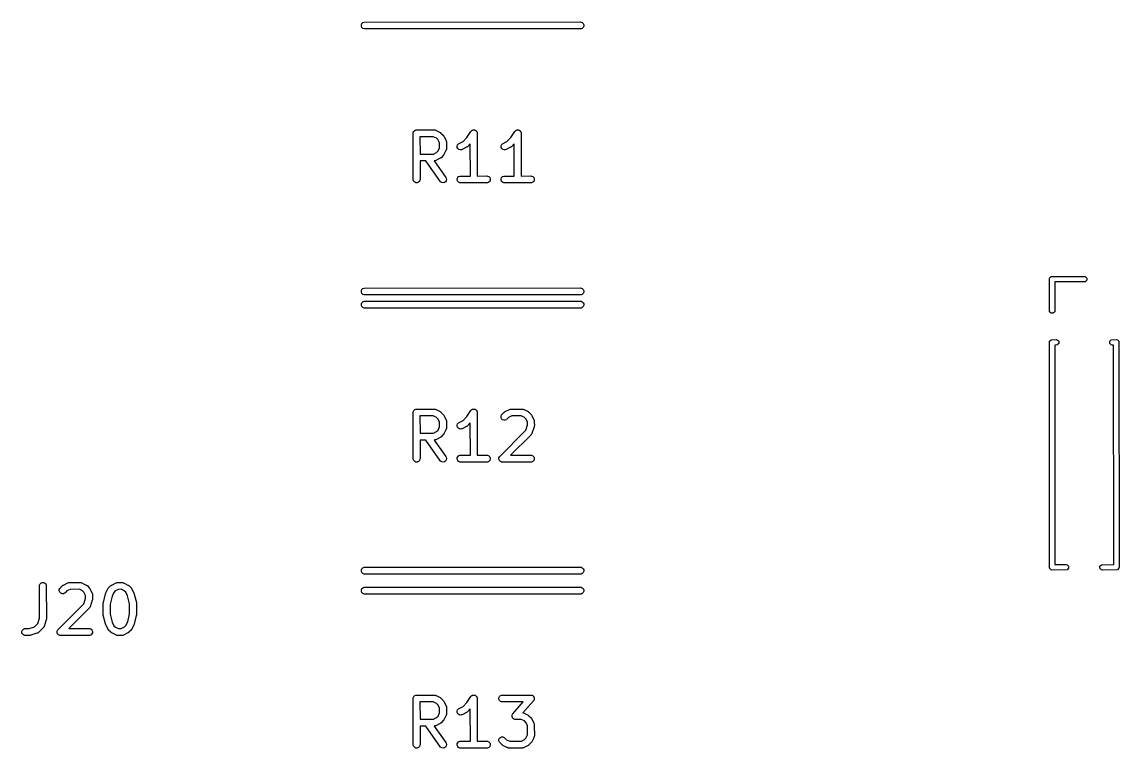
# Model space of a CAD drawing. Extents: x 195 to 321, y -207 to -140.
# Drawn here: x 231.99 to 255.75, y -180.98 to -165.24 of the extents above; entities that cross this region are included whole.
import ezdxf

# ---------------------------------------------------------------- set-up
doc = ezdxf.new("R2010")
doc.units = 0
doc.layers.add('BLACK', color=7, linetype='CONTINUOUS')

msp = doc.modelspace()

# ---------------------------------------------------------------- linework, layer by layer
at = {"layer": 'BLACK', "linetype": 'CONTINUOUS'}
for p, q in [((239.341214, -165.301184), (239.352592, -165.273716)), ((239.341214, -165.330916), (239.341214, -165.301184)), ((239.352592, -165.358384), (239.341214, -165.330916)), ((239.352592, -165.273716), (239.373616, -165.252692)), ((239.373616, -165.379408), (239.352592, -165.358384)), ((239.373616, -165.252692), (239.401084, -165.241314)), ((239.401084, -165.390786), (239.373616, -165.379408)), ((239.401084, -165.241314), (244.08405, -165.23985)), ((239.41595, -165.39225), (239.401084, -165.390786)), ((244.098916, -165.390786), (239.41595, -165.39225)), ((244.08405, -165.23985), (244.098916, -165.241314)), ((244.098916, -165.241314), (244.126384, -165.252692)), ((244.126384, -165.379408), (244.098916, -165.390786)), ((244.126384, -165.252692), (244.147408, -165.273716)), ((244.147408, -165.358384), (244.126384, -165.379408)), ((244.147408, -165.273716), (244.158786, -165.301184)), ((244.158786, -165.330916), (244.147408, -165.358384)), ((244.158786, -165.301184), (244.158786, -165.330916)), ((240.460714, -167.653769), (240.462155, -167.639137)), ((240.462155, -168.668401), (240.460714, -167.653769)), ((240.462155, -167.639137), (240.473354, -167.612101)), ((240.473354, -167.612101), (240.494046, -167.591409)), ((240.494046, -167.591409), (240.521082, -167.58021)), ((240.521082, -167.58021), (240.916666, -167.578769)), ((240.896733, -167.727453), (240.609399, -167.7285)), ((240.609399, -167.7285), (240.609932, -168.103695)), ((240.9655, -167.760821), (240.896733, -167.727453)), ((240.916666, -167.578769), (240.931298, -167.58021)), ((240.931298, -167.58021), (240.933787, -167.581241)), ((240.933787, -167.581241), (240.936475, -167.581432)), ((240.936475, -167.581432), (240.949468, -167.587736)), ((240.949468, -167.587736), (240.958334, -167.591409)), ((240.958334, -167.591409), (240.959556, -167.592631)), ((240.959556, -167.592631), (241.045445, -167.634306)), ((240.996827, -167.791065), (240.9655, -167.760821)), ((241.032285, -167.859922), (240.996827, -167.791065)), ((241.045445, -167.634306), (241.051744, -167.63827)), ((241.051744, -167.63827), (241.053572, -167.639028)), ((241.053572, -167.639028), (241.054742, -167.640158)), ((241.054742, -167.640158), (241.057888, -167.642138)), ((241.057888, -167.642138), (241.06352, -167.648632)), ((241.06352, -167.648632), (241.112556, -167.695974)), ((241.112556, -167.695974), (241.117274, -167.701723)), ((241.117274, -167.701723), (241.118773, -167.703023)), ((241.118773, -167.703023), (241.1195, -167.704436)), ((241.1195, -167.704436), (241.121883, -167.707339)), ((241.121883, -167.707339), (241.125532, -167.716149)), ((241.125532, -167.716149), (241.174224, -167.810704)), ((241.174224, -167.810704), (241.179479, -167.824435)), ((241.541929, -167.82883), (241.624663, -167.744484)), ((241.624663, -167.744484), (241.711405, -167.612166)), ((241.711405, -167.612166), (241.711439, -167.612123)), ((241.711439, -167.612123), (241.711449, -167.612101)), ((241.711449, -167.612101), (241.7115, -167.612049)), ((241.7115, -167.612049), (241.720721, -167.600791)), ((241.720721, -167.600791), (241.72689, -167.596659)), ((241.72689, -167.596659), (241.732141, -167.591409)), ((241.732141, -167.591409), (241.73893, -167.588596)), ((241.73893, -167.588596), (241.745036, -167.584508)), ((241.745036, -167.584508), (241.752316, -167.583051)), ((241.752316, -167.583051), (241.759177, -167.58021)), ((241.759177, -167.58021), (241.766525, -167.58021)), ((241.766525, -167.58021), (241.77373, -167.578769)), ((241.77373, -167.578769), (241.781014, -167.58021)), ((241.781014, -167.58021), (241.788441, -167.58021)), ((241.788441, -167.58021), (241.795229, -167.583022)), ((241.795229, -167.583022), (241.802438, -167.584448)), ((241.802438, -167.584448), (241.808617, -167.588567)), ((241.808617, -167.588567), (241.815477, -167.591409)), ((241.815477, -167.591409), (241.82067, -167.596602)), ((241.82067, -167.596602), (241.826787, -167.60068)), ((241.826787, -167.60068), (241.83092, -167.606852)), ((241.83092, -167.606852), (241.836169, -167.612101)), ((241.836169, -167.612101), (241.83898, -167.618888)), ((241.83898, -167.618888), (241.84307, -167.624995)), ((241.84307, -167.624995), (241.844526, -167.632276)), ((241.844526, -167.632276), (241.847368, -167.639137)), ((241.847368, -167.639137), (241.847378, -167.646537)), ((241.847378, -167.646537), (241.848809, -167.65369)), ((241.848809, -167.65369), (241.847398, -167.660818)), ((241.847398, -167.660818), (241.848703, -168.579287)), ((242.49431, -167.82883), (242.577044, -167.744484)), ((242.577044, -167.744484), (242.663786, -167.612166)), ((242.663786, -167.612166), (242.66382, -167.612123)), ((242.66382, -167.612123), (242.66383, -167.612101)), ((242.66383, -167.612101), (242.663881, -167.612049)), ((242.663881, -167.612049), (242.673102, -167.600791)), ((242.673102, -167.600791), (242.679271, -167.596659)), ((242.679271, -167.596659), (242.684522, -167.591409)), ((242.684522, -167.591409), (242.691311, -167.588596)), ((242.691311, -167.588596), (242.697417, -167.584508)), ((242.697417, -167.584508), (242.704697, -167.583051)), ((242.704697, -167.583051), (242.711558, -167.58021)), ((242.711558, -167.58021), (242.718906, -167.58021)), ((242.718906, -167.58021), (242.726111, -167.578769)), ((242.726111, -167.578769), (242.733395, -167.58021)), ((242.733395, -167.58021), (242.740822, -167.58021)), ((242.740822, -167.58021), (242.74761, -167.583022)), ((242.74761, -167.583022), (242.754819, -167.584448)), ((242.754819, -167.584448), (242.760998, -167.588567)), ((242.760998, -167.588567), (242.767858, -167.591409)), ((242.767858, -167.591409), (242.773051, -167.596602)), ((242.773051, -167.596602), (242.779168, -167.60068)), ((242.779168, -167.60068), (242.783301, -167.606852)), ((242.783301, -167.606852), (242.78855, -167.612101)), ((242.78855, -167.612101), (242.791361, -167.618888)), ((242.791361, -167.618888), (242.795451, -167.624995)), ((242.795451, -167.624995), (242.796907, -167.632276)), ((242.796907, -167.632276), (242.799749, -167.639137)), ((242.799749, -167.639137), (242.799759, -167.646537)), ((242.799759, -167.646537), (242.80119, -167.65369)), ((242.80119, -167.65369), (242.799779, -167.660818)), ((242.799779, -167.660818), (242.801084, -168.579287)), ((240.969845, -168.067263), (241.00009, -168.035935)), ((241.00009, -168.035935), (241.03327, -167.967554)), ((241.03327, -167.967554), (241.032285, -167.859922)), ((241.16828, -168.029991), (241.126605, -168.115881)), ((241.169502, -168.02877), (241.16828, -168.029991)), ((241.173171, -168.01991), (241.169502, -168.02877)), ((241.179479, -168.006912), (241.173171, -168.01991)), ((241.179479, -167.824435), (241.17967, -167.827124)), ((241.17967, -168.004222), (241.179479, -168.006912)), ((241.17967, -167.827124), (241.180701, -167.829613)), ((241.180701, -168.001734), (241.17967, -168.004222)), ((241.180701, -167.829613), (241.180827, -167.84341)), ((241.182142, -167.987102), (241.180701, -168.001734)), ((241.180827, -167.84341), (241.181553, -167.853625)), ((241.181553, -167.853625), (241.180937, -167.855471)), ((241.180937, -167.855471), (241.182142, -167.987102)), ((241.413684, -167.930102), (241.422938, -167.902341)), ((241.415758, -167.959292), (241.413684, -167.930102)), ((241.428845, -167.985467), (241.415758, -167.959292)), ((241.422938, -167.902341), (241.442111, -167.880233)), ((241.450953, -168.00464), (241.428845, -167.985467)), ((241.442111, -167.880233), (241.541929, -167.82883)), ((241.478714, -168.013894), (241.450953, -168.00464)), ((241.507904, -168.01182), (241.478714, -168.013894)), ((241.521636, -168.006565), (241.507904, -168.01182)), ((241.616192, -167.957872), (241.521636, -168.006565)), ((241.625001, -167.954224), (241.616192, -167.957872)), ((241.627903, -167.951841), (241.625001, -167.954224)), ((241.629317, -167.951114), (241.627903, -167.951841)), ((241.630616, -167.949615), (241.629317, -167.951114)), ((241.636366, -167.944897), (241.630616, -167.949615)), ((241.699131, -167.880908), (241.636366, -167.944897)), ((241.700123, -168.579652), (241.699131, -167.880908)), ((242.366065, -167.930102), (242.375319, -167.902341)), ((242.368139, -167.959292), (242.366065, -167.930102)), ((242.381226, -167.985467), (242.368139, -167.959292)), ((242.375319, -167.902341), (242.394492, -167.880233)), ((242.403334, -168.00464), (242.381226, -167.985467)), ((242.394492, -167.880233), (242.49431, -167.82883)), ((242.431095, -168.013894), (242.403334, -168.00464)), ((242.460285, -168.01182), (242.431095, -168.013894)), ((242.474017, -168.006565), (242.460285, -168.01182)), ((242.568573, -167.957872), (242.474017, -168.006565)), ((242.577382, -167.954224), (242.568573, -167.957872)), ((242.580284, -167.951841), (242.577382, -167.954224)), ((242.581698, -167.951114), (242.580284, -167.951841)), ((242.582997, -167.949615), (242.581698, -167.951114)), ((242.588747, -167.944897), (242.582997, -167.949615)), ((242.651512, -167.880908), (242.588747, -167.944897)), ((242.652504, -168.579652), (242.651512, -167.880908)), ((240.609932, -168.103695), (240.76985, -168.103112)), ((240.734366, -168.251854), (240.610143, -168.252306)), ((240.610143, -168.252306), (240.610714, -168.653769)), ((241.055271, -168.707939), (240.734366, -168.251854)), ((240.76985, -168.103112), (240.772184, -168.102596)), ((240.772184, -168.102596), (240.775006, -168.103094)), ((240.775006, -168.103094), (240.901157, -168.102634)), ((240.901157, -168.102634), (240.969845, -168.067263)), ((240.918626, -168.251183), (240.915728, -168.251389)), ((240.915728, -168.251389), (241.168585, -168.61076)), ((240.931298, -168.251137), (240.918626, -168.251183)), ((240.933787, -168.250105), (240.931298, -168.251137)), ((240.936475, -168.249915), (240.933787, -168.250105)), ((240.950207, -168.24466), (240.936475, -168.249915)), ((241.044763, -168.195967), (240.950207, -168.24466)), ((241.053572, -168.192319), (241.044763, -168.195967)), ((241.056474, -168.189936), (241.053572, -168.192319)), ((241.057888, -168.189209), (241.056474, -168.189936)), ((241.059187, -168.18771), (241.057888, -168.189209)), ((241.064937, -168.182992), (241.059187, -168.18771)), ((241.112278, -168.133956), (241.064937, -168.182992)), ((241.118773, -168.128324), (241.112278, -168.133956)), ((241.120752, -168.125178), (241.118773, -168.128324)), ((241.121883, -168.124008), (241.120752, -168.125178)), ((241.12264, -168.12218), (241.121883, -168.124008)), ((241.126605, -168.115881), (241.12264, -168.12218)), ((240.473354, -168.695437), (240.462155, -168.668401)), ((240.494046, -168.716129), (240.473354, -168.695437)), ((240.521082, -168.727328), (240.494046, -168.716129)), ((240.550346, -168.727328), (240.521082, -168.727328)), ((240.577382, -168.716129), (240.550346, -168.727328)), ((240.598074, -168.695437), (240.577382, -168.716129)), ((240.609273, -168.668401), (240.598074, -168.695437)), ((240.610714, -168.653769), (240.609273, -168.668401)), ((241.07995, -168.723666), (241.055271, -168.707939)), ((241.108767, -168.728752), (241.07995, -168.723666)), ((241.137338, -168.722422), (241.108767, -168.728752)), ((241.161312, -168.70564), (241.137338, -168.722422)), ((241.177039, -168.680962), (241.161312, -168.70564)), ((241.168585, -168.61076), (241.175795, -168.623573)), ((241.175795, -168.623573), (241.182124, -168.652144)), ((241.182124, -168.652144), (241.177039, -168.680962)), ((241.414536, -168.639137), (241.425735, -168.612101)), ((241.414536, -168.668401), (241.414536, -168.639137)), ((241.425735, -168.695437), (241.414536, -168.668401)), ((241.425735, -168.612101), (241.446427, -168.591409)), ((241.446427, -168.716129), (241.425735, -168.695437)), ((241.446427, -168.591409), (241.473463, -168.58021)), ((241.473463, -168.727328), (241.446427, -168.716129)), ((241.473463, -168.58021), (241.700123, -168.579652)), ((241.488095, -168.728769), (241.473463, -168.727328)), ((242.074155, -168.727328), (241.488095, -168.728769)), ((241.848703, -168.579287), (242.059523, -168.578769)), ((242.059523, -168.578769), (242.074155, -168.58021)), ((242.074155, -168.58021), (242.101191, -168.591409)), ((242.101191, -168.716129), (242.074155, -168.727328)), ((242.101191, -168.591409), (242.121883, -168.612101)), ((242.121883, -168.695437), (242.101191, -168.716129)), ((242.121883, -168.612101), (242.133082, -168.639137)), ((242.133082, -168.668401), (242.121883, -168.695437)), ((242.133082, -168.639137), (242.133082, -168.668401)), ((242.366917, -168.639137), (242.378116, -168.612101)), ((242.366917, -168.668401), (242.366917, -168.639137)), ((242.378116, -168.695437), (242.366917, -168.668401)), ((242.378116, -168.612101), (242.398808, -168.591409)), ((242.398808, -168.716129), (242.378116, -168.695437)), ((242.398808, -168.591409), (242.425844, -168.58021)), ((242.425844, -168.727328), (242.398808, -168.716129)), ((242.425844, -168.58021), (242.652504, -168.579652)), ((242.440476, -168.728769), (242.425844, -168.727328)), ((243.026536, -168.727328), (242.440476, -168.728769)), ((242.801084, -168.579287), (243.011904, -168.578769)), ((243.011904, -168.578769), (243.026536, -168.58021)), ((243.026536, -168.58021), (243.053572, -168.591409)), ((243.053572, -168.716129), (243.026536, -168.727328)), ((243.053572, -168.591409), (243.074264, -168.612101)), ((243.074264, -168.695437), (243.053572, -168.716129)), ((243.074264, -168.612101), (243.085463, -168.639137)), ((243.085463, -168.668401), (243.074264, -168.695437)), ((243.085463, -168.639137), (243.085463, -168.668401)), ((254.245, -170.815), (254.249567, -170.792039)), ((254.249567, -171.522961), (254.245, -170.815)), ((254.249567, -170.792039), (254.282039, -170.759567)), ((254.282039, -170.759567), (255, -170.755)), ((255.022961, -170.870433), (254.360965, -170.874643)), ((254.360965, -170.874643), (254.365, -171.5)), ((255, -170.755), (255.022961, -170.759567)), ((255.022961, -170.759567), (255.055433, -170.792039)), ((255.055433, -170.837961), (255.022961, -170.870433)), ((255.055433, -170.792039), (255.055433, -170.837961)), ((239.341214, -171.066984), (239.352592, -171.039516)), ((239.341214, -171.096716), (239.341214, -171.066984)), ((239.352592, -171.124184), (239.341214, -171.096716)), ((239.352592, -171.039516), (239.373616, -171.018492)), ((239.373616, -171.145208), (239.352592, -171.124184)), ((239.373616, -171.018492), (239.401084, -171.007114)), ((239.401084, -171.007114), (244.08405, -171.00565)), ((244.08405, -171.00565), (244.098916, -171.007114)), ((244.098916, -171.007114), (244.126384, -171.018492)), ((244.126384, -171.018492), (244.147408, -171.039516)), ((244.147408, -171.124184), (244.126384, -171.145208)), ((244.147408, -171.039516), (244.158786, -171.066984)), ((244.158786, -171.096716), (244.147408, -171.124184)), ((244.158786, -171.066984), (244.158786, -171.096716)), ((239.341214, -171.352234), (239.352592, -171.324766)), ((239.341214, -171.381966), (239.341214, -171.352234)), ((239.352592, -171.324766), (239.373616, -171.303742)), ((239.401084, -171.156586), (239.373616, -171.145208)), ((239.373616, -171.303742), (239.401084, -171.292364)), ((239.41595, -171.15805), (239.401084, -171.156586)), ((239.401084, -171.292364), (244.08405, -171.2909)), ((244.098916, -171.156586), (239.41595, -171.15805)), ((244.08405, -171.2909), (244.098916, -171.292364)), ((244.126384, -171.145208), (244.098916, -171.156586)), ((244.098916, -171.292364), (244.126384, -171.303742)), ((244.126384, -171.303742), (244.147408, -171.324766)), ((244.147408, -171.324766), (244.158786, -171.352234)), ((244.158786, -171.352234), (244.158786, -171.381966)), ((239.352592, -171.409434), (239.341214, -171.381966)), ((239.373616, -171.430458), (239.352592, -171.409434)), ((239.401084, -171.441836), (239.373616, -171.430458)), ((239.41595, -171.4433), (239.401084, -171.441836)), ((244.098916, -171.441836), (239.41595, -171.4433)), ((244.126384, -171.430458), (244.098916, -171.441836)), ((244.147408, -171.409434), (244.126384, -171.430458)), ((244.158786, -171.381966), (244.147408, -171.409434)), ((254.282039, -171.555433), (254.249567, -171.522961)), ((254.327961, -171.555433), (254.282039, -171.555433)), ((254.360433, -171.522961), (254.327961, -171.555433)), ((254.365, -171.5), (254.360433, -171.522961)), ((254.245, -172.185), (254.249567, -172.162039)), ((254.249567, -177.082961), (254.245, -172.185)), ((254.249567, -172.162039), (254.282039, -172.129567)), ((254.282039, -172.129567), (254.391724, -172.125)), ((254.414685, -172.240433), (254.360508, -172.242688)), ((254.360508, -172.242688), (254.364947, -177.003396)), ((254.391724, -172.125), (254.414685, -172.129567)), ((254.414685, -172.129567), (254.447157, -172.162039)), ((254.447157, -172.207961), (254.414685, -172.240433)), ((254.447157, -172.162039), (254.447157, -172.207961)), ((255.552843, -172.162039), (255.585315, -172.129567)), ((255.552843, -172.207961), (255.552843, -172.162039)), ((255.585315, -172.240433), (255.552843, -172.207961)), ((255.585315, -172.129567), (255.695, -172.125)), ((255.608276, -172.245), (255.585315, -172.240433)), ((255.635054, -172.243884), (255.608276, -172.245)), ((255.63949, -177.000783), (255.635054, -172.243884)), ((255.695, -172.125), (255.717961, -172.129567)), ((255.717961, -172.129567), (255.750433, -172.162039)), ((255.750433, -172.162039), (255.755, -177.06)), ((240.460714, -173.704819), (240.462155, -173.690187)), ((240.462155, -174.719451), (240.460714, -173.704819)), ((240.462155, -173.690187), (240.473354, -173.663151)), ((240.473354, -173.663151), (240.494046, -173.642459)), ((240.494046, -173.642459), (240.521082, -173.63126)), ((240.521082, -173.63126), (240.916666, -173.629819)), ((240.916666, -173.629819), (240.931298, -173.63126)), ((240.931298, -173.63126), (240.933787, -173.632291)), ((240.933787, -173.632291), (240.936475, -173.632482)), ((240.936475, -173.632482), (240.949468, -173.638786)), ((240.949468, -173.638786), (240.958334, -173.642459)), ((240.958334, -173.642459), (240.959556, -173.643681)), ((240.959556, -173.643681), (241.045445, -173.685356)), ((241.045445, -173.685356), (241.051744, -173.68932)), ((241.051744, -173.68932), (241.053572, -173.690078)), ((241.053572, -173.690078), (241.054742, -173.691208)), ((241.054742, -173.691208), (241.057888, -173.693188)), ((241.057888, -173.693188), (241.06352, -173.699682)), ((241.06352, -173.699682), (241.112556, -173.747024)), ((241.112556, -173.747024), (241.117274, -173.752773)), ((241.117274, -173.752773), (241.118773, -173.754073)), ((241.118773, -173.754073), (241.1195, -173.755486)), ((241.624663, -173.795534), (241.711405, -173.663216)), ((241.711405, -173.663216), (241.711439, -173.663173)), ((241.711439, -173.663173), (241.711449, -173.663151)), ((241.711449, -173.663151), (241.7115, -173.663099)), ((241.7115, -173.663099), (241.720721, -173.651841)), ((241.720721, -173.651841), (241.72689, -173.647709)), ((241.72689, -173.647709), (241.732141, -173.642459)), ((241.732141, -173.642459), (241.73893, -173.639646)), ((241.73893, -173.639646), (241.745036, -173.635558)), ((241.745036, -173.635558), (241.752316, -173.634101)), ((241.752316, -173.634101), (241.759177, -173.63126)), ((241.759177, -173.63126), (241.766525, -173.63126)), ((241.766525, -173.63126), (241.77373, -173.629819)), ((241.77373, -173.629819), (241.781014, -173.63126)), ((241.781014, -173.63126), (241.788441, -173.63126)), ((241.788441, -173.63126), (241.795229, -173.634072)), ((241.795229, -173.634072), (241.802438, -173.635498)), ((241.802438, -173.635498), (241.808617, -173.639617)), ((241.808617, -173.639617), (241.815477, -173.642459)), ((241.815477, -173.642459), (241.82067, -173.647652)), ((241.82067, -173.647652), (241.826787, -173.65173)), ((241.826787, -173.65173), (241.83092, -173.657902)), ((241.83092, -173.657902), (241.836169, -173.663151)), ((241.836169, -173.663151), (241.83898, -173.669938)), ((241.83898, -173.669938), (241.84307, -173.676045)), ((241.84307, -173.676045), (241.844526, -173.683326)), ((241.844526, -173.683326), (241.847368, -173.690187)), ((241.847368, -173.690187), (241.847378, -173.697587)), ((241.847378, -173.697587), (241.848809, -173.70474)), ((241.848809, -173.70474), (241.847398, -173.711868)), ((241.847398, -173.711868), (241.848703, -174.630337)), ((242.378116, -173.758389), (242.435062, -173.699405)), ((242.435062, -173.699405), (242.440811, -173.694686)), ((242.440811, -173.694686), (242.442111, -173.693188)), ((242.442111, -173.693188), (242.443524, -173.69246)), ((242.443524, -173.69246), (242.446427, -173.690078)), ((242.446427, -173.690078), (242.455237, -173.686428)), ((242.455237, -173.686428), (242.549792, -173.637737)), ((242.549792, -173.637737), (242.563523, -173.632482)), ((242.563523, -173.632482), (242.566212, -173.63229)), ((242.566212, -173.63229), (242.568701, -173.63126)), ((242.568701, -173.63126), (242.58177, -173.631185)), ((242.58177, -173.631185), (242.592713, -173.630408)), ((242.592713, -173.630408), (242.594822, -173.631111)), ((242.594822, -173.631111), (242.821428, -173.629819)), ((242.821428, -173.629819), (242.83606, -173.63126)), ((242.83606, -173.63126), (242.838549, -173.632291)), ((242.838549, -173.632291), (242.841237, -173.632482)), ((242.841237, -173.632482), (242.85423, -173.638786)), ((242.85423, -173.638786), (242.863096, -173.642459)), ((242.863096, -173.642459), (242.864318, -173.643681)), ((242.864318, -173.643681), (242.950207, -173.685356)), ((242.950207, -173.685356), (242.956506, -173.68932)), ((242.956506, -173.68932), (242.958334, -173.690078)), ((242.958334, -173.690078), (242.959504, -173.691208)), ((242.959504, -173.691208), (242.96265, -173.693188)), ((242.96265, -173.693188), (242.968282, -173.699682)), ((242.968282, -173.699682), (243.017318, -173.747024)), ((243.017318, -173.747024), (243.022036, -173.752773)), ((243.022036, -173.752773), (243.023535, -173.754073)), ((243.023535, -173.754073), (243.024262, -173.755486)), ((240.896733, -173.778503), (240.609399, -173.77955)), ((240.609399, -173.77955), (240.609932, -174.154745)), ((240.9655, -173.811871), (240.896733, -173.778503)), ((240.996827, -173.842115), (240.9655, -173.811871)), ((241.032285, -173.910972), (240.996827, -173.842115)), ((241.03327, -174.018604), (241.032285, -173.910972)), ((241.1195, -173.755486), (241.121883, -173.758389)), ((241.121883, -173.758389), (241.125532, -173.767199)), ((241.125532, -173.767199), (241.174224, -173.861754)), ((241.174224, -173.861754), (241.179479, -173.875485)), ((241.179479, -173.875485), (241.17967, -173.878174)), ((241.17967, -173.878174), (241.180701, -173.880663)), ((241.180701, -173.880663), (241.180827, -173.89446)), ((241.180827, -173.89446), (241.181553, -173.904675)), ((241.181553, -173.904675), (241.180937, -173.906521)), ((241.180937, -173.906521), (241.182142, -174.038152)), ((241.413684, -173.981152), (241.422938, -173.953391)), ((241.415758, -174.010342), (241.413684, -173.981152)), ((241.422938, -173.953391), (241.442111, -173.931283)), ((241.442111, -173.931283), (241.541929, -173.87988)), ((241.541929, -173.87988), (241.624663, -173.795534)), ((241.699131, -173.931958), (241.636366, -173.995947)), ((241.700123, -174.630702), (241.699131, -173.931958)), ((242.366917, -173.785426), (242.378116, -173.758389)), ((242.366917, -173.814688), (242.366917, -173.785426)), ((242.378116, -173.841725), (242.366917, -173.814688)), ((242.398808, -173.862417), (242.378116, -173.841725)), ((242.425845, -173.873616), (242.398808, -173.862417)), ((242.455107, -173.873616), (242.425845, -173.873616)), ((242.482144, -173.862417), (242.455107, -173.873616)), ((242.493509, -173.85309), (242.482144, -173.862417)), ((242.530153, -173.815133), (242.493509, -173.85309)), ((242.598904, -173.77973), (242.530153, -173.815133)), ((242.80164, -173.778574), (242.598904, -173.77973)), ((242.870262, -173.811871), (242.80164, -173.778574)), ((242.901589, -173.842115), (242.870262, -173.811871)), ((242.900516, -174.09113), (242.937955, -173.975459)), ((242.937111, -173.911096), (242.901589, -173.842115)), ((242.937955, -173.975459), (242.937111, -173.911096)), ((243.024262, -173.755486), (243.026645, -173.758389)), ((243.026645, -173.758389), (243.030294, -173.767199)), ((243.030294, -173.767199), (243.078986, -173.861754)), ((243.078986, -173.861754), (243.084241, -173.875485)), ((243.084241, -173.875485), (243.084432, -173.878174)), ((243.084432, -173.878174), (243.085463, -173.880663)), ((243.085463, -173.880663), (243.085656, -173.895404)), ((243.085656, -173.895404), (243.086315, -173.904675)), ((243.086315, -173.904675), (243.085798, -173.906225)), ((243.085798, -173.906225), (243.086904, -173.990533)), ((243.086904, -173.990533), (243.086174, -173.997939)), ((240.609932, -174.154745), (240.76985, -174.154162)), ((240.76985, -174.154162), (240.772184, -174.153646)), ((240.772184, -174.153646), (240.775006, -174.154144)), ((240.775006, -174.154144), (240.901157, -174.153684)), ((240.901157, -174.153684), (240.969845, -174.118313)), ((240.969845, -174.118313), (241.00009, -174.086985)), ((241.00009, -174.086985), (241.03327, -174.018604)), ((241.112278, -174.185006), (241.064937, -174.234042)), ((241.118773, -174.179374), (241.112278, -174.185006)), ((241.120752, -174.176228), (241.118773, -174.179374)), ((241.121883, -174.175058), (241.120752, -174.176228)), ((241.12264, -174.17323), (241.121883, -174.175058)), ((241.126605, -174.166931), (241.12264, -174.17323)), ((241.16828, -174.081041), (241.126605, -174.166931)), ((241.169502, -174.07982), (241.16828, -174.081041)), ((241.173171, -174.07096), (241.169502, -174.07982)), ((241.179479, -174.057962), (241.173171, -174.07096)), ((241.17967, -174.055272), (241.179479, -174.057962)), ((241.180701, -174.052784), (241.17967, -174.055272)), ((241.182142, -174.038152), (241.180701, -174.052784)), ((241.428845, -174.036517), (241.415758, -174.010342)), ((241.450953, -174.05569), (241.428845, -174.036517)), ((241.478714, -174.064944), (241.450953, -174.05569)), ((241.507904, -174.06287), (241.478714, -174.064944)), ((241.521636, -174.057615), (241.507904, -174.06287)), ((241.616192, -174.008922), (241.521636, -174.057615)), ((241.625001, -174.005274), (241.616192, -174.008922)), ((241.627903, -174.002891), (241.625001, -174.005274)), ((241.629317, -174.002164), (241.627903, -174.002891)), ((241.630616, -174.000665), (241.629317, -174.002164)), ((241.636366, -173.995947), (241.630616, -174.000665)), ((242.330497, -174.663151), (242.900516, -174.09113)), ((243.007991, -174.193778), (242.572479, -174.630818)), ((243.010268, -174.19264), (243.007991, -174.193778)), ((243.017939, -174.183795), (243.010268, -174.19264)), ((243.026646, -174.175058), (243.017939, -174.183795)), ((243.027677, -174.172567), (243.026646, -174.175058)), ((243.029442, -174.170533), (243.027677, -174.172567)), ((243.035436, -174.157107), (243.029442, -174.170533)), ((243.081585, -174.014525), (243.035436, -174.157107)), ((243.085463, -174.005165), (243.081585, -174.014525)), ((243.085833, -174.001401), (243.085463, -174.005165)), ((243.086315, -173.999914), (243.085833, -174.001401)), ((243.086174, -173.997939), (243.086315, -173.999914)), ((240.734366, -174.302904), (240.610143, -174.303356)), ((240.610143, -174.303356), (240.610714, -174.704819)), ((241.055271, -174.758989), (240.734366, -174.302904)), ((240.918626, -174.302233), (240.915728, -174.302439)), ((240.915728, -174.302439), (241.168585, -174.66181)), ((240.931298, -174.302187), (240.918626, -174.302233)), ((240.933787, -174.301155), (240.931298, -174.302187)), ((240.936475, -174.300965), (240.933787, -174.301155)), ((240.950207, -174.29571), (240.936475, -174.300965)), ((241.044763, -174.247017), (240.950207, -174.29571)), ((241.053572, -174.243369), (241.044763, -174.247017)), ((241.056474, -174.240986), (241.053572, -174.243369)), ((241.057888, -174.240259), (241.056474, -174.240986)), ((241.059187, -174.23876), (241.057888, -174.240259)), ((241.064937, -174.234042), (241.059187, -174.23876)), ((240.610714, -174.704819), (240.609273, -174.719451)), ((241.168585, -174.66181), (241.175795, -174.674623)), ((241.175795, -174.674623), (241.182124, -174.703194)), ((241.182124, -174.703194), (241.177039, -174.732012)), ((241.414536, -174.690187), (241.425735, -174.663151)), ((241.414536, -174.719451), (241.414536, -174.690187)), ((241.425735, -174.663151), (241.446427, -174.642459)), ((241.446427, -174.642459), (241.473463, -174.63126)), ((241.473463, -174.63126), (241.700123, -174.630702)), ((241.848703, -174.630337), (242.059523, -174.629819)), ((242.059523, -174.629819), (242.074155, -174.63126)), ((242.074155, -174.63126), (242.101191, -174.642459)), ((242.101191, -174.642459), (242.121883, -174.663151)), ((242.121883, -174.663151), (242.133082, -174.690187)), ((242.133082, -174.690187), (242.133082, -174.719451)), ((242.319298, -174.690187), (242.330497, -174.663151)), ((242.319298, -174.719451), (242.319298, -174.690187)), ((242.572479, -174.630818), (243.011904, -174.629819)), ((243.011904, -174.629819), (243.026536, -174.63126)), ((243.026536, -174.63126), (243.053572, -174.642459)), ((243.053572, -174.642459), (243.074264, -174.663151)), ((243.074264, -174.663151), (243.085463, -174.690187)), ((243.085463, -174.690187), (243.085463, -174.719451)), ((240.473354, -174.746487), (240.462155, -174.719451)), ((240.494046, -174.767179), (240.473354, -174.746487)), ((240.521082, -174.778378), (240.494046, -174.767179)), ((240.550346, -174.778378), (240.521082, -174.778378)), ((240.577382, -174.767179), (240.550346, -174.778378)), ((240.598074, -174.746487), (240.577382, -174.767179)), ((240.609273, -174.719451), (240.598074, -174.746487)), ((241.07995, -174.774716), (241.055271, -174.758989)), ((241.108767, -174.779802), (241.07995, -174.774716)), ((241.137338, -174.773472), (241.108767, -174.779802)), ((241.161312, -174.75669), (241.137338, -174.773472)), ((241.177039, -174.732012), (241.161312, -174.75669)), ((241.425735, -174.746487), (241.414536, -174.719451)), ((241.446427, -174.767179), (241.425735, -174.746487)), ((241.473463, -174.778378), (241.446427, -174.767179)), ((241.488095, -174.779819), (241.473463, -174.778378)), ((242.074155, -174.778378), (241.488095, -174.779819)), ((242.101191, -174.767179), (242.074155, -174.778378)), ((242.121883, -174.746487), (242.101191, -174.767179)), ((242.133082, -174.719451), (242.121883, -174.746487)), ((242.330497, -174.746487), (242.319298, -174.719451)), ((242.351189, -174.767179), (242.330497, -174.746487)), ((242.378225, -174.778378), (242.351189, -174.767179)), ((242.392857, -174.779819), (242.378225, -174.778378)), ((243.026536, -174.778378), (242.392857, -174.779819)), ((243.053572, -174.767179), (243.026536, -174.778378)), ((243.074264, -174.746487), (243.053572, -174.767179)), ((243.085463, -174.719451), (243.074264, -174.746487)), ((239.352592, -177.090566), (239.373616, -177.069542)), ((239.373616, -177.069542), (239.401084, -177.058164)), ((239.401084, -177.058164), (244.08405, -177.0567)), ((244.08405, -177.0567), (244.098916, -177.058164)), ((244.098916, -177.058164), (244.126384, -177.069542)), ((244.126384, -177.069542), (244.147408, -177.090566)), ((254.282039, -177.115433), (254.249567, -177.082961)), ((254.364947, -177.003396), (254.605507, -177)), ((254.605507, -177), (254.628468, -177.004567)), ((254.628468, -177.004567), (254.66094, -177.037039)), ((254.66094, -177.082961), (254.628468, -177.115433)), ((254.66094, -177.037039), (254.66094, -177.082961)), ((255.33906, -177.037039), (255.371532, -177.004567)), ((255.33906, -177.082961), (255.33906, -177.037039)), ((255.371532, -177.115433), (255.33906, -177.082961)), ((255.371532, -177.004567), (255.63949, -177.000783)), ((255.750433, -177.082961), (255.717961, -177.115433)), ((255.755, -177.06), (255.750433, -177.082961)), ((239.341214, -177.118034), (239.352592, -177.090566)), ((239.341214, -177.147766), (239.341214, -177.118034)), ((239.352592, -177.175234), (239.341214, -177.147766)), ((239.373616, -177.196258), (239.352592, -177.175234)), ((239.401084, -177.207636), (239.373616, -177.196258)), ((239.41595, -177.2091), (239.401084, -177.207636)), ((244.098916, -177.207636), (239.41595, -177.2091)), ((244.126384, -177.196258), (244.098916, -177.207636)), ((244.147408, -177.175234), (244.126384, -177.196258)), ((244.147408, -177.090566), (244.158786, -177.118034)), ((244.158786, -177.147766), (244.147408, -177.175234)), ((244.158786, -177.118034), (244.158786, -177.147766)), ((254.305, -177.12), (254.282039, -177.115433)), ((254.628468, -177.115433), (254.305, -177.12)), ((255.394493, -177.12), (255.371532, -177.115433)), ((255.717961, -177.115433), (255.394493, -177.12)), ((232.364976, -177.463769), (232.366417, -177.449137)), ((232.366356, -178.161964), (232.364976, -177.463769)), ((232.366417, -177.449137), (232.377616, -177.422101)), ((232.377616, -177.422101), (232.398308, -177.401409)), ((232.398308, -177.401409), (232.425344, -177.39021)), ((232.425344, -177.39021), (232.454608, -177.39021)), ((232.454608, -177.39021), (232.481644, -177.401409)), ((232.481644, -177.401409), (232.502336, -177.422101)), ((232.502336, -177.422101), (232.513535, -177.449137)), ((232.513535, -177.449137), (232.514976, -178.178054)), ((232.794989, -177.544376), (232.806188, -177.517339)), ((232.794989, -177.573638), (232.794989, -177.544376)), ((232.806188, -177.517339), (232.863134, -177.458355)), ((232.863134, -177.458355), (232.868883, -177.453636)), ((232.868883, -177.453636), (232.870183, -177.452138)), ((232.870183, -177.452138), (232.871596, -177.45141)), ((232.871596, -177.45141), (232.874499, -177.449028)), ((232.874499, -177.449028), (232.883309, -177.445378)), ((232.883309, -177.445378), (232.977864, -177.396687)), ((233.026976, -177.53868), (232.958225, -177.574083)), ((232.977864, -177.396687), (232.991595, -177.391432)), ((232.991595, -177.391432), (232.994284, -177.39124)), ((232.994284, -177.39124), (232.996773, -177.39021)), ((232.996773, -177.39021), (233.009842, -177.390135)), ((233.009842, -177.390135), (233.020785, -177.389358)), ((233.020785, -177.389358), (233.022894, -177.390061)), ((233.022894, -177.390061), (233.2495, -177.388769)), ((233.229712, -177.537524), (233.026976, -177.53868)), ((233.298334, -177.570821), (233.229712, -177.537524)), ((233.2495, -177.388769), (233.264132, -177.39021)), ((233.264132, -177.39021), (233.266621, -177.391241)), ((233.266621, -177.391241), (233.269309, -177.391432)), ((233.269309, -177.391432), (233.282302, -177.397736)), ((233.282302, -177.397736), (233.291168, -177.401409)), ((233.291168, -177.401409), (233.29239, -177.402631)), ((233.29239, -177.402631), (233.378279, -177.444306)), ((233.378279, -177.444306), (233.384578, -177.44827)), ((233.384578, -177.44827), (233.386406, -177.449028)), ((233.386406, -177.449028), (233.387576, -177.450158)), ((233.387576, -177.450158), (233.390722, -177.452138)), ((233.390722, -177.452138), (233.396354, -177.458632)), ((233.396354, -177.458632), (233.44539, -177.505974)), ((233.44539, -177.505974), (233.450108, -177.511723)), ((233.450108, -177.511723), (233.451607, -177.513023)), ((233.451607, -177.513023), (233.452334, -177.514436)), ((233.452334, -177.514436), (233.454717, -177.517339)), ((233.454717, -177.517339), (233.458366, -177.526149)), ((233.458366, -177.526149), (233.507058, -177.620704)), ((233.804818, -177.616697), (233.849085, -177.525466)), ((233.849085, -177.525466), (233.853049, -177.519166)), ((233.853049, -177.519166), (233.853807, -177.517339)), ((233.853807, -177.517339), (233.854937, -177.516168)), ((233.854937, -177.516168), (233.856917, -177.513023)), ((233.856917, -177.513023), (233.863411, -177.50739)), ((233.863411, -177.50739), (233.910753, -177.458355)), ((233.910753, -177.458355), (233.916502, -177.453636)), ((233.916502, -177.453636), (233.917802, -177.452138)), ((233.917802, -177.452138), (233.919215, -177.45141)), ((233.919215, -177.45141), (233.922118, -177.449028)), ((233.922118, -177.449028), (233.930928, -177.445378)), ((233.930928, -177.445378), (234.025483, -177.396687)), ((234.074825, -177.538561), (234.005844, -177.574083)), ((234.025483, -177.396687), (234.039214, -177.391432)), ((234.039214, -177.391432), (234.041903, -177.39124)), ((234.041903, -177.39124), (234.044392, -177.39021)), ((234.044392, -177.39021), (234.059133, -177.390016)), ((234.059133, -177.390016), (234.068404, -177.389358)), ((234.068404, -177.389358), (234.069954, -177.389874)), ((234.069954, -177.389874), (234.154262, -177.388769)), ((234.134986, -177.537772), (234.074825, -177.538561)), ((234.203096, -177.570821), (234.134986, -177.537772)), ((234.154262, -177.388769), (234.168894, -177.39021)), ((234.168894, -177.39021), (234.171383, -177.391241)), ((234.171383, -177.391241), (234.174071, -177.391432)), ((234.174071, -177.391432), (234.187064, -177.397736)), ((234.187064, -177.397736), (234.19593, -177.401409)), ((234.19593, -177.401409), (234.197152, -177.402631)), ((234.197152, -177.402631), (234.283041, -177.444306)), ((234.283041, -177.444306), (234.28934, -177.44827)), ((234.28934, -177.44827), (234.291168, -177.449028)), ((234.291168, -177.449028), (234.292338, -177.450158)), ((234.292338, -177.450158), (234.295484, -177.452138)), ((234.295484, -177.452138), (234.301116, -177.458632)), ((234.301116, -177.458632), (234.350152, -177.505974)), ((234.350152, -177.505974), (234.35487, -177.511723)), ((234.35487, -177.511723), (234.356369, -177.513023)), ((234.356369, -177.513023), (234.357096, -177.514436)), ((234.357096, -177.514436), (234.359479, -177.517339)), ((234.359479, -177.517339), (234.363128, -177.526149)), ((234.363128, -177.526149), (234.41182, -177.620704)), ((239.341214, -177.551184), (239.352592, -177.523716)), ((239.341214, -177.580916), (239.341214, -177.551184)), ((239.352592, -177.523716), (239.373616, -177.502692)), ((239.373616, -177.502692), (239.401084, -177.491314)), ((239.401084, -177.491314), (244.08405, -177.48985)), ((244.08405, -177.48985), (244.098916, -177.491314)), ((244.098916, -177.491314), (244.126384, -177.502692)), ((244.126384, -177.502692), (244.147408, -177.523716)), ((244.147408, -177.523716), (244.158786, -177.551184)), ((244.158786, -177.551184), (244.158786, -177.580916)), ((232.806188, -177.600675), (232.794989, -177.573638)), ((232.82688, -177.621367), (232.806188, -177.600675)), ((232.853917, -177.632566), (232.82688, -177.621367)), ((232.883179, -177.632566), (232.853917, -177.632566)), ((232.910216, -177.621367), (232.883179, -177.632566)), ((232.921581, -177.61204), (232.910216, -177.621367)), ((232.958225, -177.574083), (232.921581, -177.61204)), ((233.329661, -177.601065), (233.298334, -177.570821)), ((233.328588, -177.85008), (233.366027, -177.734409)), ((233.365183, -177.670046), (233.329661, -177.601065)), ((233.366027, -177.734409), (233.365183, -177.670046)), ((233.509657, -177.773475), (233.463508, -177.916057)), ((233.507058, -177.620704), (233.512313, -177.634435)), ((233.513535, -177.764115), (233.509657, -177.773475)), ((233.512313, -177.634435), (233.512504, -177.637124)), ((233.512504, -177.637124), (233.513535, -177.639613)), ((233.513535, -177.639613), (233.513728, -177.654354)), ((233.513905, -177.760351), (233.513535, -177.764115)), ((233.513728, -177.654354), (233.514387, -177.663625)), ((233.514387, -177.663625), (233.51387, -177.665175)), ((233.51387, -177.665175), (233.514976, -177.749483)), ((233.514387, -177.758864), (233.513905, -177.760351)), ((233.514976, -177.749483), (233.514246, -177.756889)), ((233.514246, -177.756889), (233.514387, -177.758864)), ((233.750546, -177.82242), (233.795787, -177.636055)), ((233.795787, -177.636055), (233.796172, -177.634975)), ((233.796172, -177.634975), (233.796211, -177.634436)), ((233.796211, -177.634436), (233.796796, -177.633228)), ((233.796796, -177.633228), (233.800734, -177.622209)), ((233.800734, -177.622209), (233.804818, -177.616697)), ((233.936774, -177.685427), (233.894652, -177.858945)), ((233.9756, -177.60541), (233.936774, -177.685427)), ((234.005844, -177.574083), (233.9756, -177.60541)), ((234.234423, -177.601065), (234.203096, -177.570821)), ((234.272777, -177.675546), (234.234423, -177.601065)), ((234.31738, -177.848918), (234.272777, -177.675546)), ((234.41182, -177.620704), (234.412229, -177.621773)), ((234.412229, -177.621773), (234.412552, -177.622209)), ((234.412552, -177.622209), (234.412871, -177.623452)), ((234.412871, -177.623452), (234.417075, -177.634435)), ((234.417075, -177.634435), (234.4176, -177.641832)), ((234.4176, -177.641832), (234.465118, -177.826531)), ((239.352592, -177.608384), (239.341214, -177.580916)), ((239.373616, -177.629408), (239.352592, -177.608384)), ((239.401084, -177.640786), (239.373616, -177.629408)), ((239.41595, -177.64225), (239.401084, -177.640786)), ((244.098916, -177.640786), (239.41595, -177.64225)), ((244.126384, -177.629408), (244.098916, -177.640786)), ((244.147408, -177.608384), (244.126384, -177.629408)), ((244.158786, -177.580916), (244.147408, -177.608384)), ((232.758569, -178.422101), (233.328588, -177.85008)), ((233.436063, -177.952728), (233.000551, -178.389768)), ((233.43834, -177.95159), (233.436063, -177.952728)), ((233.446011, -177.942745), (233.43834, -177.95159)), ((233.454718, -177.934008), (233.446011, -177.942745)), ((233.455749, -177.931517), (233.454718, -177.934008)), ((233.457514, -177.929483), (233.455749, -177.931517)), ((233.463508, -177.916057), (233.457514, -177.929483)), ((233.745929, -177.844721), (233.74618, -177.842167)), ((233.747259, -178.078116), (233.745929, -177.844721)), ((233.746018, -177.841075), (233.746472, -177.839203)), ((233.74618, -177.842167), (233.746018, -177.841075)), ((233.746472, -177.839203), (233.74737, -177.830089)), ((233.74737, -177.830089), (233.750546, -177.82242)), ((233.894652, -177.858945), (233.895905, -178.078618)), ((234.318633, -178.068591), (234.31738, -177.848918)), ((234.465118, -177.826531), (234.465493, -177.829067)), ((234.465493, -177.829067), (234.465916, -177.830089)), ((234.465916, -177.830089), (234.465926, -177.832003)), ((234.465926, -177.832003), (234.467268, -177.841075)), ((234.467268, -177.841075), (234.466026, -177.84942)), ((234.466026, -177.84942), (234.467357, -178.082816)), ((232.328505, -178.278907), (232.366356, -178.161964)), ((232.509657, -178.202046), (232.463508, -178.344628)), ((232.513535, -178.192686), (232.509657, -178.202046)), ((232.513905, -178.188922), (232.513535, -178.192686)), ((232.514387, -178.187435), (232.513905, -178.188922)), ((232.514976, -178.178054), (232.514246, -178.18546)), ((232.514246, -178.18546), (232.514387, -178.187435)), ((233.746018, -178.086462), (233.747259, -178.078116)), ((233.747359, -178.095533), (233.746018, -178.086462)), ((233.74737, -178.097448), (233.747359, -178.095533)), ((233.747792, -178.098469), (233.74737, -178.097448)), ((233.748168, -178.101006), (233.747792, -178.098469)), ((233.795685, -178.285704), (233.748168, -178.101006)), ((233.895905, -178.078618), (233.940508, -178.25199)), ((233.940508, -178.25199), (233.978863, -178.326471)), ((234.237686, -178.322125), (234.276511, -178.242109)), ((234.276511, -178.242109), (234.318633, -178.068591)), ((234.462739, -178.105116), (234.417499, -178.291482)), ((234.465916, -178.097448), (234.462739, -178.105116)), ((234.466813, -178.088333), (234.465916, -178.097448)), ((234.467268, -178.086462), (234.466813, -178.088333)), ((234.467357, -178.082816), (234.467105, -178.085369)), ((234.467105, -178.085369), (234.467268, -178.086462)), ((231.985465, -178.449137), (231.996664, -178.422101)), ((231.985465, -178.478401), (231.985465, -178.449137)), ((231.996664, -178.505437), (231.985465, -178.478401)), ((231.996664, -178.422101), (232.017356, -178.401409)), ((232.017356, -178.526129), (231.996664, -178.505437)), ((232.017356, -178.401409), (232.044392, -178.39021)), ((232.044392, -178.39021), (232.145475, -178.388884)), ((232.145475, -178.388884), (232.258747, -178.350026)), ((232.309769, -178.489709), (232.177979, -178.53492)), ((232.258747, -178.350026), (232.328505, -178.278907)), ((232.311751, -178.489709), (232.309769, -178.489709)), ((232.321303, -178.485752), (232.311751, -178.489709)), ((232.334261, -178.481307), (232.321303, -178.485752)), ((232.336296, -178.479541), (232.334261, -178.481307)), ((232.338787, -178.47851), (232.336296, -178.479541)), ((232.350152, -178.469183), (232.338787, -178.47851)), ((232.436635, -178.381013), (232.350152, -178.469183)), ((232.43834, -178.380161), (232.436635, -178.381013)), ((232.444975, -178.37251), (232.43834, -178.380161)), ((232.454718, -178.362578), (232.444975, -178.37251)), ((232.455748, -178.360089), (232.454718, -178.362578)), ((232.457514, -178.358054), (232.455748, -178.360089)), ((232.463508, -178.344628), (232.457514, -178.358054)), ((232.74737, -178.449137), (232.758569, -178.422101)), ((232.74737, -178.478401), (232.74737, -178.449137)), ((232.758569, -178.505437), (232.74737, -178.478401)), ((232.779261, -178.526129), (232.758569, -178.505437)), ((233.000551, -178.389768), (233.439976, -178.388769)), ((233.439976, -178.388769), (233.454608, -178.39021)), ((233.454608, -178.39021), (233.481644, -178.401409)), ((233.481644, -178.401409), (233.502336, -178.422101)), ((233.502336, -178.505437), (233.481644, -178.526129)), ((233.502336, -178.422101), (233.513535, -178.449137)), ((233.513535, -178.478401), (233.502336, -178.505437)), ((233.513535, -178.449137), (233.513535, -178.478401)), ((233.796211, -178.293101), (233.795685, -178.285704)), ((233.800413, -178.304083), (233.796211, -178.293101)), ((233.800734, -178.305328), (233.800413, -178.304083)), ((233.801056, -178.305763), (233.800734, -178.305328)), ((233.801466, -178.306833), (233.801056, -178.305763)), ((233.850156, -178.401385), (233.801466, -178.306833)), ((233.853806, -178.410197), (233.850156, -178.401385)), ((233.856189, -178.413101), (233.853806, -178.410197)), ((233.856917, -178.414514), (233.856189, -178.413101)), ((233.858415, -178.415813), (233.856917, -178.414514)), ((233.863133, -178.421562), (233.858415, -178.415813)), ((233.912168, -178.468903), (233.863133, -178.421562)), ((233.917802, -178.4754), (233.912168, -178.468903)), ((233.920947, -178.477379), (233.917802, -178.4754)), ((233.922118, -178.47851), (233.920947, -178.477379)), ((233.923945, -178.479267), (233.922118, -178.47851)), ((233.930245, -178.483232), (233.923945, -178.479267)), ((234.016134, -178.524907), (233.930245, -178.483232)), ((233.978863, -178.326471), (234.01019, -178.356717)), ((234.01019, -178.356717), (234.078299, -178.389765)), ((234.078299, -178.389765), (234.13846, -178.388976)), ((234.13846, -178.388976), (234.20744, -178.353454)), ((234.282357, -178.482159), (234.187803, -178.530851)), ((234.20744, -178.353454), (234.237686, -178.322125)), ((234.291168, -178.47851), (234.282357, -178.482159)), ((234.29407, -178.476127), (234.291168, -178.47851)), ((234.295484, -178.4754), (234.29407, -178.476127)), ((234.296784, -178.4739), (234.295484, -178.4754)), ((234.302534, -178.469182), (234.296784, -178.4739)), ((234.349875, -178.420145), (234.302534, -178.469182)), ((234.356369, -178.414514), (234.349875, -178.420145)), ((234.358348, -178.411368), (234.356369, -178.414514)), ((234.35948, -178.410197), (234.358348, -178.411368)), ((234.360237, -178.408367), (234.35948, -178.410197)), ((234.364201, -178.402071), (234.360237, -178.408367)), ((234.408469, -178.310838), (234.364201, -178.402071)), ((234.412552, -178.305328), (234.408469, -178.310838)), ((234.416487, -178.294312), (234.412552, -178.305328)), ((234.417075, -178.293102), (234.416487, -178.294312)), ((234.417113, -178.292561), (234.417075, -178.293102)), ((234.417499, -178.291482), (234.417113, -178.292561)), ((232.044392, -178.537328), (232.017356, -178.526129)), ((232.059024, -178.538769), (232.044392, -178.537328)), ((232.154341, -178.537518), (232.059024, -178.538769)), ((232.163642, -178.53818), (232.154341, -178.537518)), ((232.167296, -178.537348), (232.163642, -178.53818)), ((232.168894, -178.537328), (232.167296, -178.537348)), ((232.170725, -178.536569), (232.168894, -178.537328)), ((232.177979, -178.53492), (232.170725, -178.536569)), ((232.806297, -178.537328), (232.779261, -178.526129)), ((232.820929, -178.538769), (232.806297, -178.537328)), ((233.454608, -178.537328), (232.820929, -178.538769)), ((233.481644, -178.526129), (233.454608, -178.537328)), ((234.017356, -178.526129), (234.016134, -178.524907)), ((234.026215, -178.529798), (234.017356, -178.526129)), ((234.039214, -178.536106), (234.026215, -178.529798)), ((234.041903, -178.536297), (234.039214, -178.536106)), ((234.044392, -178.537328), (234.041903, -178.536297)), ((234.059024, -178.538769), (234.044392, -178.537328)), ((234.14333, -178.537663), (234.059024, -178.538769)), ((234.144881, -178.53818), (234.14333, -178.537663)), ((234.15415, -178.537521), (234.144881, -178.53818)), ((234.168894, -178.537328), (234.15415, -178.537521)), ((234.171383, -178.536296), (234.168894, -178.537328)), ((234.174071, -178.536106), (234.171383, -178.536296)), ((234.187803, -178.530851), (234.174071, -178.536106)), ((240.460714, -179.903769), (240.462155, -179.889137)), ((240.462155, -180.918401), (240.460714, -179.903769)), ((240.462155, -179.889137), (240.473354, -179.862101)), ((240.473354, -179.862101), (240.494046, -179.841409)), ((240.494046, -179.841409), (240.521082, -179.83021)), ((240.521082, -179.83021), (240.916666, -179.828769)), ((240.916666, -179.828769), (240.931298, -179.83021)), ((240.931298, -179.83021), (240.933787, -179.831241)), ((240.933787, -179.831241), (240.936475, -179.831432)), ((240.936475, -179.831432), (240.949468, -179.837736)), ((240.949468, -179.837736), (240.958334, -179.841409)), ((240.958334, -179.841409), (240.959556, -179.842631)), ((240.959556, -179.842631), (241.045445, -179.884306)), ((241.045445, -179.884306), (241.051744, -179.88827)), ((241.051744, -179.88827), (241.053572, -179.889028)), ((241.053572, -179.889028), (241.054742, -179.890158)), ((241.054742, -179.890158), (241.057888, -179.892138)), ((241.057888, -179.892138), (241.06352, -179.898632)), ((241.06352, -179.898632), (241.112556, -179.945974)), ((241.624663, -179.994484), (241.711405, -179.862166)), ((241.711405, -179.862166), (241.711439, -179.862123)), ((241.711439, -179.862123), (241.711449, -179.862101)), ((241.711449, -179.862101), (241.7115, -179.862049)), ((241.7115, -179.862049), (241.720721, -179.850791)), ((241.720721, -179.850791), (241.72689, -179.846659)), ((241.72689, -179.846659), (241.732141, -179.841409)), ((241.732141, -179.841409), (241.73893, -179.838596)), ((241.73893, -179.838596), (241.745036, -179.834508)), ((241.745036, -179.834508), (241.752316, -179.833051)), ((241.752316, -179.833051), (241.759177, -179.83021)), ((241.759177, -179.83021), (241.766525, -179.83021)), ((241.766525, -179.83021), (241.77373, -179.828769)), ((241.77373, -179.828769), (241.781014, -179.83021)), ((241.781014, -179.83021), (241.788441, -179.83021)), ((241.788441, -179.83021), (241.795229, -179.833022)), ((241.795229, -179.833022), (241.802438, -179.834448)), ((241.802438, -179.834448), (241.808617, -179.838567)), ((241.808617, -179.838567), (241.815477, -179.841409)), ((241.815477, -179.841409), (241.82067, -179.846602)), ((241.82067, -179.846602), (241.826787, -179.85068)), ((241.826787, -179.85068), (241.83092, -179.856852)), ((241.83092, -179.856852), (241.836169, -179.862101)), ((241.836169, -179.862101), (241.83898, -179.868888)), ((241.83898, -179.868888), (241.84307, -179.874995)), ((241.84307, -179.874995), (241.844526, -179.882276)), ((241.844526, -179.882276), (241.847368, -179.889137)), ((241.847368, -179.889137), (241.847378, -179.896537)), ((241.847378, -179.896537), (241.848809, -179.90369)), ((241.848809, -179.90369), (241.847398, -179.910818)), ((241.847398, -179.910818), (241.848703, -180.829287)), ((242.319298, -179.889137), (242.330497, -179.862101)), ((242.319298, -179.918401), (242.319298, -179.889137)), ((242.330497, -179.945437), (242.319298, -179.918401)), ((242.330497, -179.862101), (242.351189, -179.841409)), ((242.351189, -179.841409), (242.378225, -179.83021)), ((242.378225, -179.83021), (243.011904, -179.828769)), ((243.011904, -179.828769), (243.019642, -179.829531)), ((243.019642, -179.829531), (243.02161, -179.8294)), ((243.02161, -179.8294), (243.022965, -179.829858)), ((243.022965, -179.829858), (243.026536, -179.83021)), ((243.026536, -179.83021), (243.037793, -179.834873)), ((243.037793, -179.834873), (243.049331, -179.838775)), ((243.049331, -179.838775), (243.051235, -179.84044)), ((243.051235, -179.84044), (243.053572, -179.841409)), ((243.053572, -179.841409), (243.062182, -179.850019)), ((243.062182, -179.850019), (243.071355, -179.858045)), ((243.071355, -179.858045), (243.072477, -179.860314)), ((243.072477, -179.860314), (243.074264, -179.862101)), ((243.074264, -179.862101), (243.078924, -179.873351)), ((243.080799, -179.929658), (243.076898, -179.941196)), ((243.078924, -179.873351), (243.084327, -179.884277)), ((243.085463, -179.918401), (243.080799, -179.929658)), ((243.084327, -179.884277), (243.084495, -179.8868)), ((243.084495, -179.8868), (243.085463, -179.889137)), ((243.085463, -179.889137), (243.085463, -179.901321)), ((243.085463, -179.901321), (243.086273, -179.913475)), ((243.086273, -179.913475), (243.085463, -179.91587)), ((243.085463, -179.91587), (243.085463, -179.918401)), ((240.896733, -179.977453), (240.609399, -179.9785)), ((240.609399, -179.9785), (240.609932, -180.353695)), ((240.9655, -180.010821), (240.896733, -179.977453)), ((240.996827, -180.041065), (240.9655, -180.010821)), ((241.032285, -180.109922), (240.996827, -180.041065)), ((241.03327, -180.217554), (241.032285, -180.109922)), ((241.112556, -179.945974), (241.117274, -179.951723)), ((241.117274, -179.951723), (241.118773, -179.953023)), ((241.118773, -179.953023), (241.1195, -179.954436)), ((241.1195, -179.954436), (241.121883, -179.957339)), ((241.121883, -179.957339), (241.125532, -179.966149)), ((241.125532, -179.966149), (241.174224, -180.060704)), ((241.174224, -180.060704), (241.179479, -180.074435)), ((241.179479, -180.074435), (241.17967, -180.077124)), ((241.17967, -180.077124), (241.180701, -180.079613)), ((241.180701, -180.079613), (241.180827, -180.09341)), ((241.180827, -180.09341), (241.181553, -180.103625)), ((241.181553, -180.103625), (241.180937, -180.105471)), ((241.180937, -180.105471), (241.182142, -180.237102)), ((241.413684, -180.180102), (241.422938, -180.152341)), ((241.422938, -180.152341), (241.442111, -180.130233)), ((241.442111, -180.130233), (241.541929, -180.07883)), ((241.541929, -180.07883), (241.624663, -179.994484)), ((241.699131, -180.130908), (241.636366, -180.194897)), ((241.700123, -180.829652), (241.699131, -180.130908)), ((242.351189, -179.966129), (242.330497, -179.945437)), ((242.378225, -179.977328), (242.351189, -179.966129)), ((242.392857, -179.978769), (242.378225, -179.977328)), ((242.848128, -179.977733), (242.392857, -179.978769)), ((242.624343, -180.23492), (242.848128, -179.977733)), ((243.066131, -179.953569), (242.840948, -180.212363)), ((243.074264, -179.945437), (243.066131, -179.953569)), ((243.075223, -179.94312), (243.074264, -179.945437)), ((243.076898, -179.941196), (243.075223, -179.94312)), ((240.609932, -180.353695), (240.76985, -180.353112)), ((240.76985, -180.353112), (240.772184, -180.352596)), ((240.772184, -180.352596), (240.775006, -180.353094)), ((240.775006, -180.353094), (240.901157, -180.352634)), ((240.901157, -180.352634), (240.969845, -180.317263)), ((240.969845, -180.317263), (241.00009, -180.285935)), ((241.00009, -180.285935), (241.03327, -180.217554)), ((241.112278, -180.383956), (241.064937, -180.432992)), ((241.118773, -180.378324), (241.112278, -180.383956)), ((241.120752, -180.375178), (241.118773, -180.378324)), ((241.121883, -180.374008), (241.120752, -180.375178)), ((241.12264, -180.37218), (241.121883, -180.374008)), ((241.126605, -180.365881), (241.12264, -180.37218)), ((241.16828, -180.279991), (241.126605, -180.365881)), ((241.169502, -180.27877), (241.16828, -180.279991)), ((241.173171, -180.26991), (241.169502, -180.27877)), ((241.179479, -180.256912), (241.173171, -180.26991)), ((241.17967, -180.254222), (241.179479, -180.256912)), ((241.180701, -180.251734), (241.17967, -180.254222)), ((241.182142, -180.237102), (241.180701, -180.251734)), ((241.415758, -180.209292), (241.413684, -180.180102)), ((241.428845, -180.235467), (241.415758, -180.209292)), ((241.450953, -180.25464), (241.428845, -180.235467)), ((241.478714, -180.263894), (241.450953, -180.25464)), ((241.507904, -180.26182), (241.478714, -180.263894)), ((241.521636, -180.256565), (241.507904, -180.26182)), ((241.616192, -180.207872), (241.521636, -180.256565)), ((241.625001, -180.204224), (241.616192, -180.207872)), ((241.627903, -180.201841), (241.625001, -180.204224)), ((241.629317, -180.201114), (241.627903, -180.201841)), ((241.630616, -180.199615), (241.629317, -180.201114)), ((241.636366, -180.194897), (241.630616, -180.199615)), ((242.604202, -180.275015), (242.605012, -180.272619)), ((242.605012, -180.287168), (242.604202, -180.275015)), ((242.605012, -180.270089), (242.609675, -180.258831)), ((242.605012, -180.272619), (242.605012, -180.270089)), ((242.605012, -180.299353), (242.605012, -180.287168)), ((242.605979, -180.301689), (242.605012, -180.299353)), ((242.606148, -180.304213), (242.605979, -180.301689)), ((242.61155, -180.315138), (242.606148, -180.304213)), ((242.609675, -180.258831), (242.613577, -180.247294)), ((242.616211, -180.326389), (242.61155, -180.315138)), ((242.613577, -180.247294), (242.615251, -180.245369)), ((242.615251, -180.245369), (242.616211, -180.243053)), ((242.616211, -180.243053), (242.624343, -180.23492)), ((242.617997, -180.328175), (242.616211, -180.326389)), ((242.61912, -180.330445), (242.617997, -180.328175)), ((242.628292, -180.33847), (242.61912, -180.330445)), ((242.636903, -180.347081), (242.628292, -180.33847)), ((242.639239, -180.348049), (242.636903, -180.347081)), ((242.641144, -180.349715), (242.639239, -180.348049)), ((242.652681, -180.353616), (242.641144, -180.349715)), ((242.663939, -180.35828), (242.652681, -180.353616)), ((242.667509, -180.358631), (242.663939, -180.35828)), ((242.668865, -180.35909), (242.667509, -180.358631)), ((242.670832, -180.358958), (242.668865, -180.35909)), ((242.678571, -180.359721), (242.670832, -180.358958)), ((242.80188, -180.358592), (242.678571, -180.359721)), ((242.870262, -180.391773), (242.80188, -180.358592)), ((242.840948, -180.212363), (242.841237, -180.212384)), ((242.841237, -180.212384), (242.85423, -180.218688)), ((242.85423, -180.218688), (242.863096, -180.222361)), ((242.863096, -180.222361), (242.864318, -180.223583)), ((242.864318, -180.223583), (242.950207, -180.265258)), ((242.901589, -180.422017), (242.870262, -180.391773)), ((242.950207, -180.265258), (242.956506, -180.269222)), ((242.956506, -180.269222), (242.958334, -180.26998)), ((242.958334, -180.26998), (242.959504, -180.27111)), ((242.959504, -180.27111), (242.96265, -180.27309)), ((242.96265, -180.27309), (242.968282, -180.279584)), ((242.968282, -180.279584), (243.017318, -180.326926)), ((243.017318, -180.326926), (243.022036, -180.332675)), ((243.022036, -180.332675), (243.023535, -180.333975)), ((243.023535, -180.333975), (243.024262, -180.335388)), ((243.024262, -180.335388), (243.026645, -180.338291)), ((243.026645, -180.338291), (243.030294, -180.347101)), ((243.030294, -180.347101), (243.078986, -180.441656)), ((240.734366, -180.501854), (240.610143, -180.502306)), ((240.610143, -180.502306), (240.610714, -180.903769)), ((241.055271, -180.957939), (240.734366, -180.501854)), ((240.918626, -180.501183), (240.915728, -180.501389)), ((240.915728, -180.501389), (241.168585, -180.86076)), ((240.931298, -180.501137), (240.918626, -180.501183)), ((240.933787, -180.500105), (240.931298, -180.501137)), ((240.936475, -180.499915), (240.933787, -180.500105)), ((240.950207, -180.49466), (240.936475, -180.499915)), ((241.044763, -180.445967), (240.950207, -180.49466)), ((241.053572, -180.442319), (241.044763, -180.445967)), ((241.056474, -180.439936), (241.053572, -180.442319)), ((241.057888, -180.439209), (241.056474, -180.439936)), ((241.059187, -180.43771), (241.057888, -180.439209)), ((241.064937, -180.432992), (241.059187, -180.43771)), ((242.936992, -180.490768), (242.901589, -180.422017)), ((242.938148, -180.693504), (242.936992, -180.490768)), ((243.078986, -180.441656), (243.084241, -180.455387)), ((243.084241, -180.455387), (243.084432, -180.458076)), ((243.084432, -180.458076), (243.085463, -180.460565)), ((243.085463, -180.460565), (243.085537, -180.473634)), ((243.085537, -180.473634), (243.086315, -180.484577)), ((243.086315, -180.484577), (243.085611, -180.486686)), ((243.085611, -180.486686), (243.086904, -180.713292)), ((241.168585, -180.86076), (241.175795, -180.873573)), ((241.175795, -180.873573), (241.182124, -180.902144)), ((241.414536, -180.889137), (241.425735, -180.862101)), ((241.425735, -180.862101), (241.446427, -180.841409)), ((241.446427, -180.841409), (241.473463, -180.83021)), ((241.473463, -180.83021), (241.700123, -180.829652)), ((241.848703, -180.829287), (242.059523, -180.828769)), ((242.059523, -180.828769), (242.074155, -180.83021)), ((242.074155, -180.83021), (242.101191, -180.841409)), ((242.101191, -180.841409), (242.121883, -180.862101)), ((242.121883, -180.862101), (242.133082, -180.889137)), ((242.319298, -180.793898), (242.330497, -180.766862)), ((242.319298, -180.823161), (242.319298, -180.793898)), ((242.330496, -180.850197), (242.319298, -180.823161)), ((242.339823, -180.861562), (242.330496, -180.850197)), ((242.330497, -180.766862), (242.35119, -180.746169)), ((242.388858, -180.908903), (242.339823, -180.861562)), ((242.35119, -180.746169), (242.378226, -180.734971)), ((242.378226, -180.734971), (242.407489, -180.734971)), ((242.407489, -180.734971), (242.434525, -180.74617)), ((242.434525, -180.74617), (242.48688, -180.796717)), ((242.48688, -180.796717), (242.555565, -180.830044)), ((242.555565, -180.830044), (242.805884, -180.828843)), ((242.805884, -180.828843), (242.874606, -180.793454)), ((242.874606, -180.793454), (242.904852, -180.762125)), ((242.904852, -180.762125), (242.938148, -180.693504)), ((243.017041, -180.860145), (242.9697, -180.909182)), ((243.023535, -180.854514), (243.017041, -180.860145)), ((243.025514, -180.851368), (243.023535, -180.854514)), ((243.026646, -180.850197), (243.025514, -180.851368)), ((243.027403, -180.848367), (243.026646, -180.850197)), ((243.031367, -180.842071), (243.027403, -180.848367)), ((243.073042, -180.756181), (243.031367, -180.842071)), ((243.074264, -180.75496), (243.073042, -180.756181)), ((243.077933, -180.7461), (243.074264, -180.75496)), ((243.084241, -180.733102), (243.077933, -180.7461)), ((243.084432, -180.730412), (243.084241, -180.733102)), ((243.085463, -180.727924), (243.084432, -180.730412)), ((243.086904, -180.713292), (243.085463, -180.727924)), ((240.473354, -180.945437), (240.462155, -180.918401)), ((240.494046, -180.966129), (240.473354, -180.945437)), ((240.521082, -180.977328), (240.494046, -180.966129)), ((240.550346, -180.977328), (240.521082, -180.977328)), ((240.577382, -180.966129), (240.550346, -180.977328)), ((240.598074, -180.945437), (240.577382, -180.966129)), ((240.609273, -180.918401), (240.598074, -180.945437)), ((240.610714, -180.903769), (240.609273, -180.918401)), ((241.07995, -180.973666), (241.055271, -180.957939)), ((241.108767, -180.978752), (241.07995, -180.973666)), ((241.137338, -180.972422), (241.108767, -180.978752)), ((241.161312, -180.95564), (241.137338, -180.972422)), ((241.177039, -180.930962), (241.161312, -180.95564)), ((241.182124, -180.902144), (241.177039, -180.930962)), ((241.414536, -180.918401), (241.414536, -180.889137)), ((241.425735, -180.945437), (241.414536, -180.918401)), ((241.446427, -180.966129), (241.425735, -180.945437)), ((241.473463, -180.977328), (241.446427, -180.966129)), ((241.488095, -180.978769), (241.473463, -180.977328)), ((242.074155, -180.977328), (241.488095, -180.978769)), ((242.101191, -180.966129), (242.074155, -180.977328)), ((242.121883, -180.945437), (242.101191, -180.966129)), ((242.133082, -180.918401), (242.121883, -180.945437)), ((242.133082, -180.889137), (242.133082, -180.918401)), ((242.394492, -180.9154), (242.388858, -180.908903)), ((242.397637, -180.917379), (242.394492, -180.9154)), ((242.398808, -180.91851), (242.397637, -180.917379)), ((242.400635, -180.919267), (242.398808, -180.91851)), ((242.406935, -180.923232), (242.400635, -180.919267)), ((242.492824, -180.964907), (242.406935, -180.923232)), ((242.494046, -180.966129), (242.492824, -180.964907)), ((242.502905, -180.969798), (242.494046, -180.966129)), ((242.515904, -180.976106), (242.502905, -180.969798)), ((242.518593, -180.976297), (242.515904, -180.976106)), ((242.521082, -180.977328), (242.518593, -180.976297)), ((242.535714, -180.978769), (242.521082, -180.977328)), ((242.809868, -180.977453), (242.535714, -180.978769)), ((242.812047, -180.97818), (242.809868, -180.977453)), ((242.823167, -180.977389), (242.812047, -180.97818)), ((242.83606, -180.977328), (242.823167, -180.977389)), ((242.838549, -180.976296), (242.83606, -180.977328)), ((242.841237, -180.976106), (242.838549, -180.976296)), ((242.854969, -180.970851), (242.841237, -180.976106)), ((242.949523, -180.922159), (242.854969, -180.970851)), ((242.958334, -180.91851), (242.949523, -180.922159)), ((242.961236, -180.916127), (242.958334, -180.91851)), ((242.96265, -180.9154), (242.961236, -180.916127)), ((242.96395, -180.9139), (242.96265, -180.9154)), ((242.9697, -180.909182), (242.96395, -180.9139))]:
    msp.add_line(p, q, dxfattribs=at)

doc.saveas('drawing.dxf')
